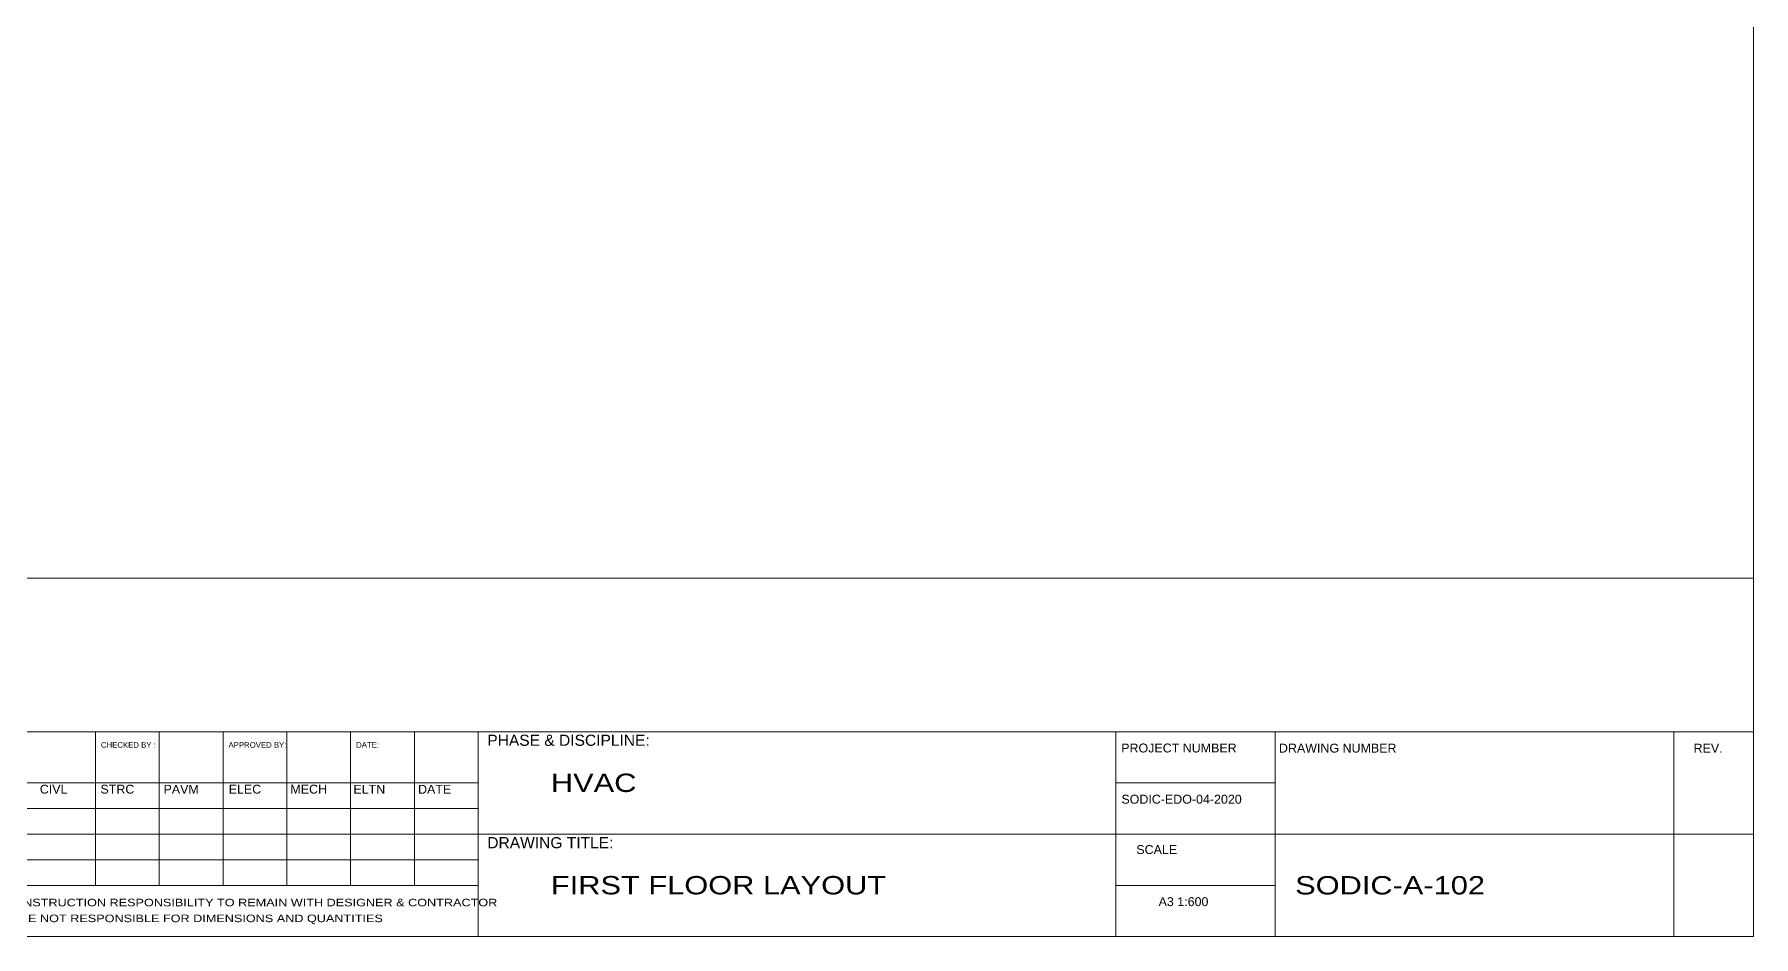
# Model space of a CAD drawing. Header units: millimetres. Extents: x -160614 to 59925, y -157025 to 0.
# Drawn here: x 22180 to 59700, y -130385 to -110690 of the extents above; entities that cross this region are included whole.
import ezdxf

# ---------------------------------------------------------------- set-up
doc = ezdxf.new("R2010")
doc.units = ezdxf.units.MM
doc.header["$LTSCALE"] = 8
doc.layers.add('Frame', color=9, linetype='Continuous', lineweight=9)
doc.styles.add('MARI3', font='arial.ttf', dxfattribs={"width": 1.2})
doc.styles.add('TTLB-A0-JeddahDP$0$Standard', font='txt_____.ttf')
doc.styles.add('TTLB-A0-JeddahDP$0$swis721', font='swiss.ttf')

msp = doc.modelspace()

# ---------------------------------------------------------------- linework, layer by layer
at = {"layer": 'Frame'}
for p, q in [((59699.5, -130385.2, 0.4), (59699.5, -81182.3, 0.4)), ((59699.5, -122559.6), (-9887.5, -122559.6)), ((59699.5, -125913.4), (-9887.5, -125913.4)), ((23513.8, -125913.4), (23513.8, -129267.3)), ((24905.4, -125913.4), (24905.4, -129267.3)), ((26297, -125913.4), (26297, -129267.3)), ((27688.6, -125913.4), (27688.6, -129267.3)), ((29080.3, -125913.4), (29080.3, -129267.3)), ((30471.9, -125913.4), (30471.9, -129267.3)), ((31864.7, -125913.4), (31864.7, -130385.2)), ((45782.1, -125913.4), (45782.1, -130385.2)), ((49261.5, -125913.4), (49261.5, -130385.2)), ((57959.8, -125913.4), (57959.8, -130385.2)), ((31864.7, -127031.4), (17947.3, -127031.4)), ((45782.1, -127031.4), (49261.5, -127031.4)), ((31864.7, -127590.3), (17947.3, -127590.3)), ((31864.7, -128149.3), (17947.3, -128149.3)), ((59699.5, -128149.3), (31864.7, -128149.3)), ((31864.7, -128708.3), (17947.3, -128708.3)), ((31864.7, -129267.3), (17947.3, -129267.3)), ((45782.1, -129267.3), (49261.5, -129267.3)), ((-9887.5, -130385.2, 0.4), (59699.5, -130385.2, 0.4))]:
    msp.add_line(p, q, dxfattribs=at)

# ---------------------------------------------------------------- texts
at = {"layer": 'Frame', "width": 1.2}
for s, height, style, p in [('HVAC', 400.79, 'MARI3', (33452, -127227.6, 0.4)), ('FIRST FLOOR LAYOUT', 400.787, 'MARI3', (33452, -129463.5, 0)), ('SODIC-A-102', 400.787, 'MARI3', (49693.6, -129465, 0)), ('APPROVED FOR DESIGN/CONSTRUCTION RESPONSIBILITY TO REMAIN WITH DESIGNER & CONTRACTOR', 164.616, 'TTLB-A0-JeddahDP$0$swis721', (18116.8, -129723.2)), ('ENGINEERS/ARCHITECTS ARE NOT RESPONSIBLE FOR DIMENSIONS AND QUANTITIES', 164.616, 'TTLB-A0-JeddahDP$0$swis721', (18116.8, -130069.4))]:
    msp.add_text(s, height=height, dxfattribs=dict(at, style=style)).set_placement(p)
at = {"layer": 'Frame'}
for s, insert, char_height, width, attachment_point, style in [('PHASE & DISCIPLINE:', (32063.5, -125977.1), 243.014, 5832.34, 1, 'TTLB-A0-JeddahDP$0$swis721'), ('{\\fArial|b0|i0|c0|p34;CHECKED BY :}', (23632.3, -126201.8), 121.507, 1721.907, 4, 'TTLB-A0-JeddahDP$0$Standard'), ('{\\fArial|b0|i0|c0|p34;APPROVED BY:}', (26415.6, -126201.8), 121.507, 1484.968, 4, 'TTLB-A0-JeddahDP$0$Standard'), ('{\\fArial|b0|i0|c0|p34;DATE:}', (29201.1, -126200.7), 121.507, 1849.489, 4, 'TTLB-A0-JeddahDP$0$Standard'), ('DRAWING NUMBER', (50623.3, -126271.6), 194.411, 2499.576, 5, 'TTLB-A0-JeddahDP$0$swis721'), ('REV.', (58706.2, -126271.6), 194.41, 3082.178, 5, 'TTLB-A0-JeddahDP$0$swis721'), ('DRAWING TITLE:', (32063.5, -128213), 243.014, 5832.34, 1, 'TTLB-A0-JeddahDP$0$swis721')]:
    msp.add_mtext(s, dxfattribs=dict(at, insert=insert, char_height=char_height, width=width, attachment_point=attachment_point, style=style))
at = {"layer": 'Frame', "attachment_point": 8, "style": 'TTLB-A0-JeddahDP$0$swis721'}
for s, insert, char_height in [(' PROJECT NUMBER', (47120, -126367.7), 194.411), ('CIVL', (22599.9, -127266.2), 194.41), ('STRC', (23991.5, -127266.2), 194.41), ('PAVM', (25383.1, -127266.2), 194.41), ('ELEC', (26774.7, -127266.2), 194.41), ('MECH', (28166.3, -127266.2), 194.41), ('ELTN', (29488.2, -127266.2), 194.41), ('DATE', (30914.8, -127266.2), 194.41), ('SODIC-EDO-04-2020', (47215.2, -127485.7), 194.411), ('SCALE', (46672.9, -128584.8), 194.41), ('A3 1:600', (47257.5, -129721.6), 194.41)]:
    msp.add_mtext(s, dxfattribs=dict(at, insert=insert, char_height=char_height))

doc.saveas('drawing.dxf')
